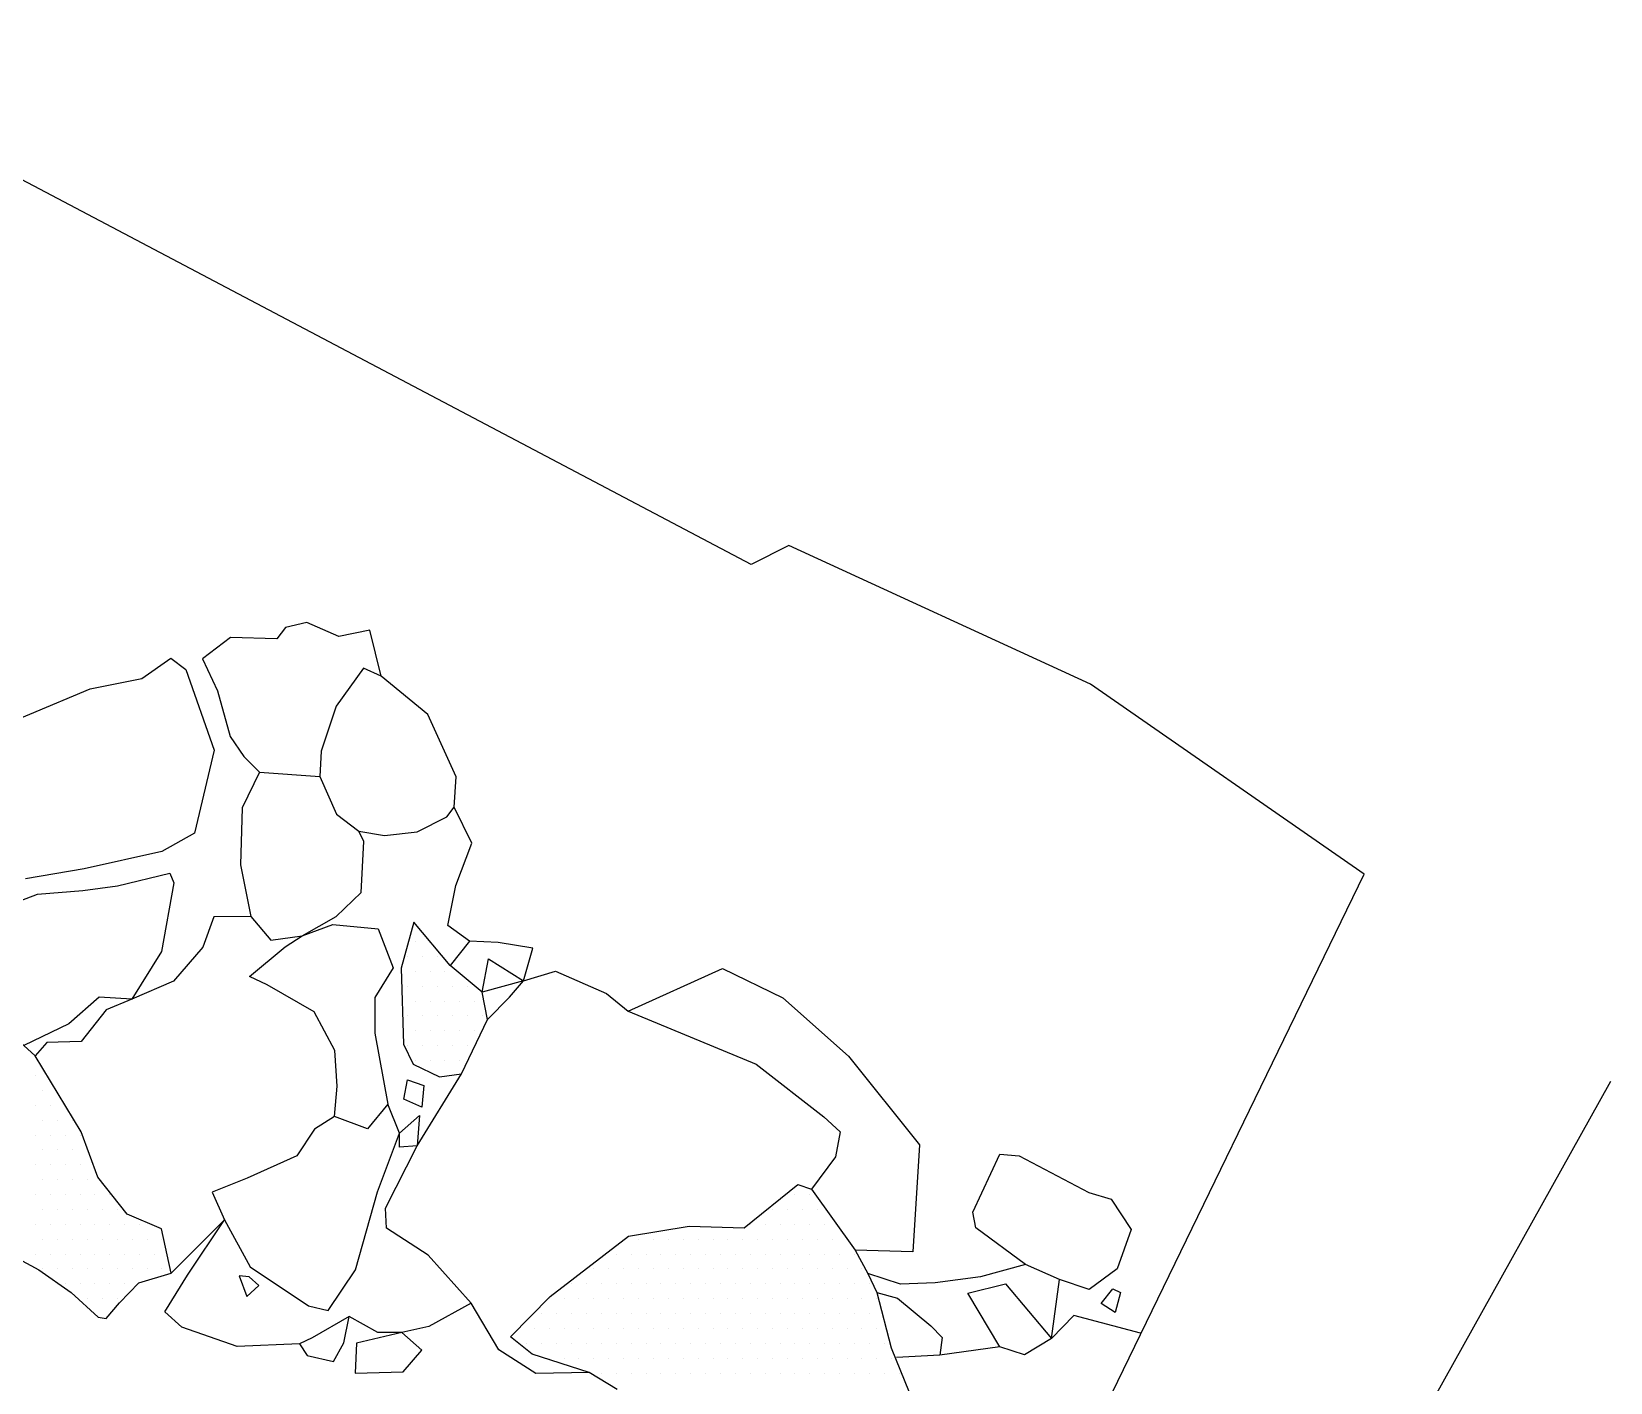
# Model space of a CAD drawing. Header units: metres. Extents: x 0 to 2.2, y -19.01 to -15.89.
# Drawn here: x 0.878 to 2.203, y -17.02 to -15.886 of the extents above; entities that cross this region are included whole.
import ezdxf

# ---------------------------------------------------------------- set-up
doc = ezdxf.new("R2010")
doc.units = ezdxf.units.M
doc.header["$LTSCALE"] = 25
doc.header["$MEASUREMENT"] = 0
doc.linetypes.add('STRICHPUNKTX2', pattern=[2, 1, -0.5, 0, -0.5])
doc.layers.get('0').update_dxf_attribs({"linetype": 'CONTINUOUS'})
for name, color, linetype in [('GRABUNGSGRENZE', 3, 'STRICHPUNKTX2'), ('STEINE', 4, 'CONTINUOUS'), ('STEINESCHRAFF', 4, 'CONTINUOUS')]:
    doc.layers.add(name, color=color, linetype=linetype)

# ---------------------------------------------------------------- blocks, each defined once
blk = doc.blocks.new('*X22')
at = {"color": 0}
for p, q in [((120, -1665), (120, -1665)), ((121.25, -1665), (121.25, -1665)), ((119.375, -1666.25), (119.375, -1666.25)), ((120.625, -1666.25), (120.625, -1666.25)), ((121.875, -1666.25), (121.875, -1666.25)), ((120, -1667.5), (120, -1667.5)), ((121.25, -1667.5), (121.25, -1667.5)), ((122.5, -1667.5), (122.5, -1667.5)), ((119.375, -1668.75), (119.375, -1668.75)), ((120.625, -1668.75), (120.625, -1668.75)), ((121.875, -1668.75), (121.875, -1668.75)), ((123.125, -1668.75), (123.125, -1668.75)), ((124.375, -1668.75), (124.375, -1668.75)), ((120, -1670), (120, -1670)), ((121.25, -1670), (121.25, -1670)), ((122.5, -1670), (122.5, -1670)), ((123.75, -1670), (123.75, -1670)), ((125, -1670), (125, -1670)), ((119.375, -1671.25), (119.375, -1671.25)), ((120.625, -1671.25), (120.625, -1671.25)), ((121.875, -1671.25), (121.875, -1671.25)), ((123.125, -1671.25), (123.125, -1671.25)), ((124.375, -1671.25), (124.375, -1671.25)), ((125.625, -1671.25), (125.625, -1671.25)), ((120, -1672.5), (120, -1672.5)), ((121.25, -1672.5), (121.25, -1672.5)), ((122.5, -1672.5), (122.5, -1672.5)), ((123.75, -1672.5), (123.75, -1672.5)), ((125, -1672.5), (125, -1672.5)), ((119.375, -1673.75), (119.375, -1673.75)), ((120.625, -1673.75), (120.625, -1673.75)), ((121.875, -1673.75), (121.875, -1673.75)), ((123.125, -1673.75), (123.125, -1673.75)), ((124.375, -1673.75), (124.375, -1673.75)), ((88.125, -1676.25), (88.125, -1676.25)), ((120, -1675), (120, -1675)), ((121.25, -1675), (121.25, -1675)), ((121.875, -1676.25), (121.875, -1676.25)), ((122.5, -1675), (122.5, -1675)), ((123.75, -1675), (123.75, -1675)), ((88.75, -1677.5), (88.75, -1677.5)), ((88.125, -1678.75), (88.125, -1678.75)), ((89.375, -1678.75), (89.375, -1678.75)), ((88.75, -1680), (88.75, -1680)), ((90, -1680), (90, -1680)), ((91.25, -1680), (91.25, -1680)), ((88.125, -1681.25), (88.125, -1681.25)), ((89.375, -1681.25), (89.375, -1681.25)), ((90.625, -1681.25), (90.625, -1681.25)), ((91.875, -1681.25), (91.875, -1681.25)), ((88.75, -1682.5), (88.75, -1682.5)), ((90, -1682.5), (90, -1682.5)), ((91.25, -1682.5), (91.25, -1682.5)), ((92.5, -1682.5), (92.5, -1682.5)), ((88.125, -1683.75), (88.125, -1683.75)), ((89.375, -1683.75), (89.375, -1683.75)), ((90.625, -1683.75), (90.625, -1683.75)), ((91.875, -1683.75), (91.875, -1683.75)), ((88.75, -1685), (88.75, -1685)), ((90, -1685), (90, -1685)), ((91.25, -1685), (91.25, -1685)), ((92.5, -1685), (92.5, -1685)), ((88.125, -1686.25), (88.125, -1686.25)), ((89.375, -1686.25), (89.375, -1686.25)), ((90.625, -1686.25), (90.625, -1686.25)), ((91.875, -1686.25), (91.875, -1686.25)), ((93.125, -1686.25), (93.125, -1686.25)), ((94.375, -1686.25), (94.375, -1686.25)), ((151.875, -1686.25), (151.875, -1686.25)), ((153.125, -1686.25), (153.125, -1686.25)), ((88.75, -1687.5), (88.75, -1687.5)), ((90, -1687.5), (90, -1687.5)), ((91.25, -1687.5), (91.25, -1687.5)), ((92.5, -1687.5), (92.5, -1687.5)), ((93.75, -1687.5), (93.75, -1687.5)), ((95, -1687.5), (95, -1687.5)), ((150, -1687.5), (150, -1687.5)), ((151.25, -1687.5), (151.25, -1687.5)), ((152.5, -1687.5), (152.5, -1687.5)), ((153.75, -1687.5), (153.75, -1687.5)), ((88.125, -1688.75), (88.125, -1688.75)), ((89.375, -1688.75), (89.375, -1688.75)), ((90.625, -1688.75), (90.625, -1688.75)), ((91.875, -1688.75), (91.875, -1688.75)), ((93.125, -1688.75), (93.125, -1688.75)), ((94.375, -1688.75), (94.375, -1688.75)), ((95.625, -1688.75), (95.625, -1688.75)), ((96.875, -1688.75), (96.875, -1688.75)), ((148.125, -1688.75), (148.125, -1688.75)), ((149.375, -1688.75), (149.375, -1688.75)), ((150.625, -1688.75), (150.625, -1688.75)), ((151.875, -1688.75), (151.875, -1688.75)), ((153.125, -1688.75), (153.125, -1688.75)), ((154.375, -1688.75), (154.375, -1688.75)), ((88.75, -1690), (88.75, -1690)), ((90, -1690), (90, -1690)), ((91.25, -1690), (91.25, -1690)), ((92.5, -1690), (92.5, -1690)), ((93.75, -1690), (93.75, -1690)), ((95, -1690), (95, -1690)), ((96.25, -1690), (96.25, -1690)), ((97.5, -1690), (97.5, -1690)), ((98.75, -1690), (98.75, -1690)), ((138.75, -1690), (138.75, -1690)), ((140, -1690), (140, -1690)), ((141.25, -1690), (141.25, -1690)), ((142.5, -1690), (142.5, -1690)), ((143.75, -1690), (143.75, -1690)), ((145, -1690), (145, -1690)), ((146.25, -1690), (146.25, -1690)), ((147.5, -1690), (147.5, -1690)), ((148.75, -1690), (148.75, -1690)), ((150, -1690), (150, -1690)), ((151.25, -1690), (151.25, -1690)), ((152.5, -1690), (152.5, -1690)), ((153.75, -1690), (153.75, -1690)), ((155, -1690), (155, -1690)), ((156.25, -1690), (156.25, -1690)), ((88.125, -1691.25), (88.125, -1691.25)), ((89.375, -1691.25), (89.375, -1691.25)), ((90.625, -1691.25), (90.625, -1691.25)), ((91.875, -1691.25), (91.875, -1691.25)), ((93.125, -1691.25), (93.125, -1691.25)), ((94.375, -1691.25), (94.375, -1691.25)), ((95.625, -1691.25), (95.625, -1691.25)), ((96.875, -1691.25), (96.875, -1691.25)), ((98.125, -1691.25), (98.125, -1691.25)), ((136.875, -1691.25), (136.875, -1691.25)), ((138.125, -1691.25), (138.125, -1691.25)), ((139.375, -1691.25), (139.375, -1691.25)), ((140.625, -1691.25), (140.625, -1691.25)), ((141.875, -1691.25), (141.875, -1691.25)), ((143.125, -1691.25), (143.125, -1691.25)), ((144.375, -1691.25), (144.375, -1691.25)), ((145.625, -1691.25), (145.625, -1691.25)), ((146.875, -1691.25), (146.875, -1691.25)), ((148.125, -1691.25), (148.125, -1691.25)), ((149.375, -1691.25), (149.375, -1691.25)), ((150.625, -1691.25), (150.625, -1691.25)), ((151.875, -1691.25), (151.875, -1691.25)), ((153.125, -1691.25), (153.125, -1691.25)), ((154.375, -1691.25), (154.375, -1691.25)), ((155.625, -1691.25), (155.625, -1691.25)), ((156.875, -1691.25), (156.875, -1691.25)), ((88.75, -1692.5), (88.75, -1692.5)), ((90, -1692.5), (90, -1692.5)), ((91.25, -1692.5), (91.25, -1692.5)), ((92.5, -1692.5), (92.5, -1692.5)), ((93.75, -1692.5), (93.75, -1692.5)), ((95, -1692.5), (95, -1692.5)), ((96.25, -1692.5), (96.25, -1692.5)), ((97.5, -1692.5), (97.5, -1692.5)), ((98.75, -1692.5), (98.75, -1692.5)), ((135, -1692.5), (135, -1692.5)), ((136.25, -1692.5), (136.25, -1692.5)), ((137.5, -1692.5), (137.5, -1692.5)), ((138.75, -1692.5), (138.75, -1692.5)), ((140, -1692.5), (140, -1692.5)), ((141.25, -1692.5), (141.25, -1692.5)), ((142.5, -1692.5), (142.5, -1692.5)), ((143.75, -1692.5), (143.75, -1692.5)), ((145, -1692.5), (145, -1692.5)), ((146.25, -1692.5), (146.25, -1692.5)), ((147.5, -1692.5), (147.5, -1692.5)), ((148.75, -1692.5), (148.75, -1692.5)), ((150, -1692.5), (150, -1692.5)), ((151.25, -1692.5), (151.25, -1692.5)), ((152.5, -1692.5), (152.5, -1692.5)), ((153.75, -1692.5), (153.75, -1692.5)), ((155, -1692.5), (155, -1692.5)), ((156.25, -1692.5), (156.25, -1692.5)), ((157.5, -1692.5), (157.5, -1692.5)), ((90.625, -1693.75), (90.625, -1693.75)), ((91.875, -1693.75), (91.875, -1693.75)), ((93.125, -1693.75), (93.125, -1693.75)), ((94.375, -1693.75), (94.375, -1693.75)), ((95.625, -1693.75), (95.625, -1693.75)), ((133.125, -1693.75), (133.125, -1693.75)), ((134.375, -1693.75), (134.375, -1693.75)), ((135.625, -1693.75), (135.625, -1693.75)), ((136.875, -1693.75), (136.875, -1693.75)), ((138.125, -1693.75), (138.125, -1693.75)), ((139.375, -1693.75), (139.375, -1693.75)), ((140.625, -1693.75), (140.625, -1693.75)), ((141.875, -1693.75), (141.875, -1693.75)), ((143.125, -1693.75), (143.125, -1693.75)), ((144.375, -1693.75), (144.375, -1693.75)), ((145.625, -1693.75), (145.625, -1693.75)), ((146.875, -1693.75), (146.875, -1693.75)), ((148.125, -1693.75), (148.125, -1693.75)), ((149.375, -1693.75), (149.375, -1693.75)), ((150.625, -1693.75), (150.625, -1693.75)), ((151.875, -1693.75), (151.875, -1693.75)), ((153.125, -1693.75), (153.125, -1693.75)), ((154.375, -1693.75), (154.375, -1693.75)), ((155.625, -1693.75), (155.625, -1693.75)), ((156.875, -1693.75), (156.875, -1693.75)), ((158.125, -1693.75), (158.125, -1693.75)), ((92.5, -1695), (92.5, -1695)), ((93.75, -1695), (93.75, -1695)), ((95, -1695), (95, -1695)), ((131.25, -1695), (131.25, -1695)), ((132.5, -1695), (132.5, -1695)), ((133.75, -1695), (133.75, -1695)), ((135, -1695), (135, -1695)), ((136.25, -1695), (136.25, -1695)), ((137.5, -1695), (137.5, -1695)), ((138.75, -1695), (138.75, -1695)), ((140, -1695), (140, -1695)), ((141.25, -1695), (141.25, -1695)), ((142.5, -1695), (142.5, -1695)), ((143.75, -1695), (143.75, -1695)), ((145, -1695), (145, -1695)), ((146.25, -1695), (146.25, -1695)), ((147.5, -1695), (147.5, -1695)), ((148.75, -1695), (148.75, -1695)), ((150, -1695), (150, -1695)), ((151.25, -1695), (151.25, -1695)), ((152.5, -1695), (152.5, -1695)), ((153.75, -1695), (153.75, -1695)), ((155, -1695), (155, -1695)), ((156.25, -1695), (156.25, -1695)), ((157.5, -1695), (157.5, -1695)), ((158.75, -1695), (158.75, -1695)), ((93.125, -1696.25), (93.125, -1696.25)), ((94.375, -1696.25), (94.375, -1696.25)), ((130.625, -1696.25), (130.625, -1696.25)), ((131.875, -1696.25), (131.875, -1696.25)), ((133.125, -1696.25), (133.125, -1696.25)), ((134.375, -1696.25), (134.375, -1696.25)), ((135.625, -1696.25), (135.625, -1696.25)), ((136.875, -1696.25), (136.875, -1696.25)), ((138.125, -1696.25), (138.125, -1696.25)), ((139.375, -1696.25), (139.375, -1696.25)), ((140.625, -1696.25), (140.625, -1696.25)), ((141.875, -1696.25), (141.875, -1696.25)), ((143.125, -1696.25), (143.125, -1696.25)), ((144.375, -1696.25), (144.375, -1696.25)), ((145.625, -1696.25), (145.625, -1696.25)), ((146.875, -1696.25), (146.875, -1696.25)), ((148.125, -1696.25), (148.125, -1696.25)), ((149.375, -1696.25), (149.375, -1696.25)), ((150.625, -1696.25), (150.625, -1696.25)), ((151.875, -1696.25), (151.875, -1696.25)), ((153.125, -1696.25), (153.125, -1696.25)), ((154.375, -1696.25), (154.375, -1696.25)), ((155.625, -1696.25), (155.625, -1696.25)), ((156.875, -1696.25), (156.875, -1696.25)), ((158.125, -1696.25), (158.125, -1696.25)), ((128.75, -1697.5), (128.75, -1697.5)), ((129.375, -1698.75), (129.375, -1698.75)), ((130, -1697.5), (130, -1697.5)), ((130.625, -1698.75), (130.625, -1698.75)), ((131.25, -1697.5), (131.25, -1697.5)), ((131.875, -1698.75), (131.875, -1698.75)), ((132.5, -1697.5), (132.5, -1697.5)), ((133.125, -1698.75), (133.125, -1698.75)), ((133.75, -1697.5), (133.75, -1697.5)), ((134.375, -1698.75), (134.375, -1698.75)), ((135, -1697.5), (135, -1697.5)), ((135.625, -1698.75), (135.625, -1698.75)), ((136.25, -1697.5), (136.25, -1697.5)), ((136.875, -1698.75), (136.875, -1698.75)), ((137.5, -1697.5), (137.5, -1697.5)), ((138.125, -1698.75), (138.125, -1698.75)), ((138.75, -1697.5), (138.75, -1697.5)), ((139.375, -1698.75), (139.375, -1698.75)), ((140, -1697.5), (140, -1697.5)), ((140.625, -1698.75), (140.625, -1698.75)), ((141.25, -1697.5), (141.25, -1697.5)), ((141.875, -1698.75), (141.875, -1698.75)), ((142.5, -1697.5), (142.5, -1697.5)), ((143.125, -1698.75), (143.125, -1698.75)), ((143.75, -1697.5), (143.75, -1697.5)), ((144.375, -1698.75), (144.375, -1698.75)), ((145, -1697.5), (145, -1697.5)), ((145.625, -1698.75), (145.625, -1698.75)), ((146.25, -1697.5), (146.25, -1697.5)), ((146.875, -1698.75), (146.875, -1698.75)), ((147.5, -1697.5), (147.5, -1697.5)), ((148.125, -1698.75), (148.125, -1698.75)), ((148.75, -1697.5), (148.75, -1697.5)), ((149.375, -1698.75), (149.375, -1698.75)), ((150, -1697.5), (150, -1697.5)), ((150.625, -1698.75), (150.625, -1698.75)), ((151.25, -1697.5), (151.25, -1697.5)), ((151.875, -1698.75), (151.875, -1698.75)), ((152.5, -1697.5), (152.5, -1697.5)), ((153.125, -1698.75), (153.125, -1698.75)), ((153.75, -1697.5), (153.75, -1697.5)), ((154.375, -1698.75), (154.375, -1698.75)), ((155, -1697.5), (155, -1697.5)), ((155.625, -1698.75), (155.625, -1698.75)), ((156.25, -1697.5), (156.25, -1697.5)), ((156.875, -1698.75), (156.875, -1698.75)), ((157.5, -1697.5), (157.5, -1697.5)), ((158.125, -1698.75), (158.125, -1698.75)), ((158.75, -1697.5), (158.75, -1697.5)), ((159.375, -1698.75), (159.375, -1698.75)), ((131.25, -1700), (131.25, -1700)), ((132.5, -1700), (132.5, -1700)), ((133.75, -1700), (133.75, -1700)), ((135, -1700), (135, -1700)), ((136.25, -1700), (136.25, -1700)), ((137.5, -1700), (137.5, -1700)), ((138.75, -1700), (138.75, -1700)), ((140, -1700), (140, -1700)), ((141.25, -1700), (141.25, -1700)), ((142.5, -1700), (142.5, -1700)), ((143.75, -1700), (143.75, -1700)), ((145, -1700), (145, -1700)), ((146.25, -1700), (146.25, -1700)), ((147.5, -1700), (147.5, -1700)), ((148.75, -1700), (148.75, -1700)), ((150, -1700), (150, -1700)), ((151.25, -1700), (151.25, -1700)), ((152.5, -1700), (152.5, -1700)), ((153.75, -1700), (153.75, -1700)), ((155, -1700), (155, -1700)), ((156.25, -1700), (156.25, -1700)), ((157.5, -1700), (157.5, -1700)), ((158.75, -1700), (158.75, -1700)), ((160, -1700), (160, -1700)), ((135.625, -1701.25), (135.625, -1701.25)), ((136.875, -1701.25), (136.875, -1701.25)), ((138.125, -1701.25), (138.125, -1701.25)), ((139.375, -1701.25), (139.375, -1701.25)), ((140.625, -1701.25), (140.625, -1701.25)), ((141.875, -1701.25), (141.875, -1701.25)), ((143.125, -1701.25), (143.125, -1701.25)), ((144.375, -1701.25), (144.375, -1701.25)), ((145.625, -1701.25), (145.625, -1701.25)), ((146.875, -1701.25), (146.875, -1701.25)), ((148.125, -1701.25), (148.125, -1701.25)), ((149.375, -1701.25), (149.375, -1701.25)), ((150.625, -1701.25), (150.625, -1701.25)), ((151.875, -1701.25), (151.875, -1701.25)), ((153.125, -1701.25), (153.125, -1701.25)), ((154.375, -1701.25), (154.375, -1701.25)), ((155.625, -1701.25), (155.625, -1701.25)), ((156.875, -1701.25), (156.875, -1701.25)), ((158.125, -1701.25), (158.125, -1701.25)), ((159.375, -1701.25), (159.375, -1701.25)), ((160.625, -1701.25), (160.625, -1701.25))]:
    blk.add_line(p, q, dxfattribs=at)

msp = doc.modelspace()

# ---------------------------------------------------------------- linework, layer by layer
at = {"layer": 'GRABUNGSGRENZE', "flags": 128}
for points in [[(0.0015, -18.0741), (0.8184, -18.6288), (1.0171, -18.3346), (1.1658, -18.1136), (1.2502, -17.9342), (1.4341, -17.6537), (1.5737, -17.3915), (1.7602, -17.08), (1.9965, -16.5936), (1.7669, -16.4338), (1.5137, -16.3176), (1.4821, -16.3333), (0.6339, -15.8859), (-0.0013, -16.7698)], [(2.2032, -16.7677), (1.9691, -17.1874), (1.7422, -17.568), (1.5913, -17.8587), (1.5492, -18.0194), (1.4507, -18.1428), (1.0032, -18.815), (1.3213, -18.9918)]]:
    msp.add_lwpolyline(points, dxfattribs=at)
at = {"layer": 'STEINE'}
for points in [[(1.1715, -16.4272), (1.1619, -16.3885), (1.1359, -16.394), (1.109, -16.3822), (1.0912, -16.3863), (1.084, -16.3959), (1.0449, -16.3948), (1.0214, -16.4126), (1.0341, -16.4396), (1.0447, -16.4778), (1.0563, -16.4946), (1.0695, -16.5078), (1.1199, -16.5115)], [(0.8258, -16.4803), (0.9272, -16.4378), (0.9705, -16.4292), (0.9949, -16.412), (1.0076, -16.4217), (1.0314, -16.4894), (1.0149, -16.5591), (0.9874, -16.5743), (0.9222, -16.5889), (0.8729, -16.5974)], [(1.1199, -16.5115), (1.1341, -16.5431), (1.1528, -16.5574), (1.1742, -16.561), (1.2017, -16.558), (1.2267, -16.5454), (1.2328, -16.5373), (1.2344, -16.5118), (1.2106, -16.4593), (1.1715, -16.4272), (1.1567, -16.4205), (1.1338, -16.4525), (1.121, -16.4902), (1.1199, -16.5115)], [(1.0695, -16.5078), (1.0547, -16.5378), (1.0535, -16.5857), (1.0621, -16.6289), (1.0788, -16.6488), (1.1053, -16.6453), (1.1338, -16.6291), (1.1548, -16.6088), (1.1569, -16.5661), (1.1528, -16.5574)], [(1.2457, -16.6498), (1.2275, -16.6365), (1.2342, -16.6029), (1.2475, -16.5673), (1.2328, -16.5373)], [(0.6952, -16.6341), (0.7364, -16.6307), (0.7618, -16.6348), (0.7944, -16.6242), (0.8194, -16.6187), (0.8402, -16.6264), (0.883, -16.6102), (0.9212, -16.6072), (0.9502, -16.6032), (0.994, -16.5926), (0.9975, -16.6008), (0.9872, -16.6583), (0.9622, -16.6984), (0.9347, -16.6968), (0.9092, -16.7191), (0.8715, -16.7374)], [(1.0621, -16.6289), (1.031, -16.6294), (1.0218, -16.6548), (0.9973, -16.6832), (0.9622, -16.6984), (0.9408, -16.7075), (0.9198, -16.7339), (0.8908, -16.7349), (0.8811, -16.746)], [(1.1324, -16.797), (1.1345, -16.7716), (1.1325, -16.7416), (1.1153, -16.709), (1.0757, -16.6865), (1.0609, -16.6793), (1.091, -16.6545), (1.1053, -16.6453), (1.1308, -16.6357), (1.1689, -16.6394), (1.1816, -16.672), (1.1662, -16.6969), (1.1662, -16.7269), (1.1772, -16.7865), (1.1599, -16.8073), (1.1324, -16.797)], [(1.2608, -16.7154), (1.2563, -16.6925), (1.2294, -16.6701), (1.199, -16.6339), (1.1882, -16.6725), (1.1901, -16.7361), (1.1982, -16.7529), (1.2205, -16.7637), (1.2389, -16.7612)], [(1.291, -16.6829), (1.2987, -16.6555), (1.2697, -16.6508), (1.2457, -16.6498), (1.2294, -16.6701)], [(1.291, -16.6829), (1.2563, -16.6925), (1.2615, -16.6646), (1.291, -16.6829)], [(1.3461, -17.0118), (1.3013, -17.0127), (1.2703, -16.9928), (1.247, -16.9536), (1.211, -16.9133), (1.1759, -16.8908), (1.175, -16.874), (1.2016, -16.8216), (1.2389, -16.7612), (1.2608, -16.7154), (1.2792, -16.6967), (1.291, -16.6829), (1.3179, -16.6749), (1.3606, -16.6938), (1.3789, -16.7086), (1.4862, -16.7531), (1.5431, -16.7971), (1.5568, -16.8098), (1.5527, -16.8307), (1.5327, -16.8581)], [(1.3789, -16.7086), (1.4579, -16.6727), (1.5087, -16.6972), (1.5636, -16.7462), (1.6234, -16.8207), (1.6176, -16.9107), (1.5693, -16.9091)], [(0.9406, -16.9665), (0.9519, -16.9533), (0.9682, -16.9366), (0.9952, -16.9285), (0.9871, -16.8913), (0.9582, -16.8791), (0.9338, -16.848), (0.9197, -16.8098), (0.8811, -16.746), (0.8715, -16.7374), (0.8466, -16.721), (0.8186, -16.7255), (0.789, -16.7641), (0.7573, -16.8231), (0.7481, -16.8465), (0.8019, -16.8766), (0.8395, -16.9017), (0.8843, -16.9257), (0.9112, -16.9446), (0.934, -16.9655), (0.9406, -16.9665)], [(1.2057, -16.7891), (1.1905, -16.7824), (1.1935, -16.7662), (1.2073, -16.7708), (1.2057, -16.7891)], [(1.1324, -16.797), (1.1156, -16.8077), (1.1008, -16.83), (1.059, -16.8488), (1.0295, -16.8604), (1.0401, -16.8838), (1.0614, -16.9231), (1.1106, -16.9558), (1.1269, -16.9599), (1.1499, -16.9258), (1.1684, -16.8602), (1.1868, -16.8109), (1.1772, -16.7865)], [(1.2016, -16.8216), (1.1868, -16.8226), (1.1868, -16.8109), (1.2036, -16.7962), (1.2016, -16.8216)], [(1.7122, -16.9211), (1.6706, -16.8905), (1.6681, -16.8773), (1.6906, -16.8285), (1.7069, -16.83), (1.7653, -16.8607), (1.7841, -16.8664), (1.8008, -16.8918), (1.7891, -16.9249), (1.7656, -16.9421), (1.7407, -16.9339)], [(1.28, -16.9821), (1.3132, -16.9481), (1.379, -16.8974), (1.4299, -16.8889), (1.4762, -16.8905), (1.5211, -16.854), (1.5327, -16.8581), (1.5693, -16.9091), (1.5799, -16.9289), (1.5875, -16.9447), (1.5996, -16.9911), (1.6335, -17.0746)], [(1.247, -16.9536), (1.2114, -16.9733), (1.1889, -16.9784), (1.1686, -16.9783), (1.1447, -16.965), (1.1136, -16.9827), (1.1029, -16.9878), (1.0505, -16.9902), (1.0042, -16.9738), (0.99, -16.9611), (1.0089, -16.9301), (1.0401, -16.8838)], [(0.9952, -16.9285), (1.0401, -16.8838)], [(1.734, -16.9833), (1.7407, -16.9339), (1.7122, -16.9211), (1.6745, -16.9317), (1.6364, -16.9367), (1.6074, -16.9377), (1.5799, -16.9289)], [(1.0522, -16.9307), (1.0587, -16.948), (1.0689, -16.9389), (1.0608, -16.9317), (1.0522, -16.9307)], [(1.5875, -16.9447), (1.6048, -16.9494), (1.6327, -16.9728), (1.6424, -16.9825), (1.6403, -16.9973)], [(1.6907, -16.9903), (1.6638, -16.9454), (1.6954, -16.9374), (1.734, -16.9833)], [(1.7874, -16.9615), (1.7758, -16.9539), (1.7855, -16.9417), (1.7921, -16.9447), (1.7874, -16.9615)], [(1.1029, -16.9878), (1.1095, -16.9975), (1.1314, -17.0026), (1.1401, -16.9869), (1.1447, -16.965)], [(1.8088, -16.9789), (1.7528, -16.964), (1.734, -16.9833), (1.7115, -16.997), (1.6907, -16.9903), (1.6403, -16.9973), (1.6041, -16.9992)], [(1.1889, -16.9784), (1.1508, -16.9874), (1.1497, -17.0124), (1.1899, -17.0114), (1.2057, -16.9932), (1.1889, -16.9784)], [(1.3695, -17.0261), (1.3461, -17.0118), (1.2983, -16.9964), (1.28, -16.9821)]]:
    msp.add_lwpolyline(points, dxfattribs=at)

# ---------------------------------------------------------------- block references
at = {"layer": 'STEINESCHRAFF', "xscale": 0.01, "yscale": 0.01, "zscale": 0.01}
msp.add_blockref('*X22', (0, 0), dxfattribs=at)

doc.saveas('drawing.dxf')
